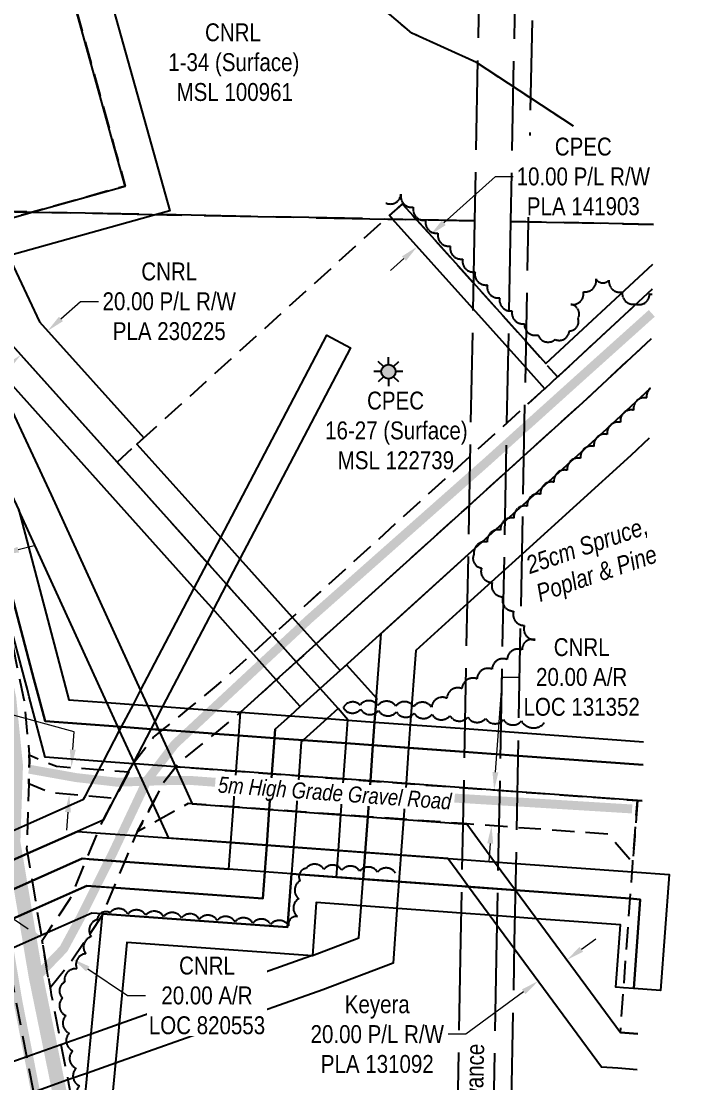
# Model space of a CAD drawing. Extents: x 405326 to 424052, y 6044755 to 6062236.
# Drawn here: x 412482 to 412865, y 6057493 to 6058086 of the extents above; entities that cross this region are included whole.
import ezdxf
from ezdxf.enums import TextEntityAlignment as Align

# ---------------------------------------------------------------- set-up
doc = ezdxf.new("R2010")
doc.units = 0
doc.header["$LTSCALE"] = 5
for name, pattern in [('0', [1, 1, 0]), ('foc-ACCESSROAD', [3.75, 2.5, -1.25]), ('foc-UNSURVEYED', [12.5, 10, -2.5]), ('foc-WHEELTRACKS', [2, 0.4, -1.6])]:
    doc.linetypes.add(name, pattern=pattern)
for name, color, linetype in [('AS-ROADS', 254, 'Continuous'), ('C-RW', 13, 'Continuous'), ('C-WS', 13, 'foc-ACCESSROAD'), ('C-WS-S', 13, 'Continuous'), ('F-AR', 190, 'foc-ACCESSROAD'), ('F-RW', 190, 'Continuous'), ('F-WS', 190, 'foc-ACCESSROAD'), ('L-ROAD-T', 7, 'Continuous'), ('L-USEC', 7, 'foc-UNSURVEYED'), ('P-PROPOSED', 10, 'Continuous'), ('T-BUSH', 110, '0'), ('T-BUSH-T', 110, 'Continuous'), ('T-WATER-P3', 160, 'foc-WHEELTRACKS')]:
    doc.layers.add(name, color=color, linetype=linetype)
for name, color, linetype, lineweight in [('C-RW-T', 13, 'Continuous', 9), ('C-WS-T', 13, 'Continuous', 9), ('F-AR-T', 190, 'Continuous', 9), ('F-RW-T', 190, 'Continuous', 9), ('F-WS-T', 190, 'Continuous', 9), ('T-TEXT', 48, 'Continuous', 18)]:
    doc.layers.add(name, color=color, linetype=linetype, lineweight=lineweight)
doc.styles.add('80CG', font='ARIALN.TTF', dxfattribs={"height": 10})
doc.styles.add('80L', font='ARIALN.TTF', dxfattribs={"height": 10})
doc.styles.add('80LS', font='ARIALNI.TTF', dxfattribs={"height": 10})
doc.styles.add('foc-LtypeFont', font='ARIALN.TTF', dxfattribs={"height": 7.35})
doc.linetypes.add('foc-TOPO-flowdirection-NOLINE', pattern='A,0,[">",foc-LtypeFont,S=0.3,R=0,X=0,Y=-0.945],-20,[">",foc-LtypeFont,S=0.3,R=0,X=0,Y=-0.945],0', length=20)
doc.dimstyles.new('Compass 5 000', dxfattribs={"dimscale": 5, "dimtxt": 9, "dimasz": 2, "dimexe": 0.2, "dimexo": 0.0625, "dimgap": 0.5, "dimtad": 0, "dimtih": 1, "dimtoh": 1, "dimzin": 0, "dimdsep": 46, "dimtxsty": '80CG', "dimcen": 0.1, "dimse1": 1, "dimse2": 1, "dimclrd": 256, "dimclrt": 256, "dimaunit": 1, "dimadec": 4, "dimazin": 0, "dimtfac": 0.06, "dimtofl": 0, "dimtmove": 0, "dimatfit": 1, "dimfxl": 0.2, "dimtolj": 1, "dimtzin": 0, "dimlwd": -1, "dimarcsym": 0})

# ---------------------------------------------------------------- blocks, each defined once
blk = doc.blocks.new('*D835')
at = {"layer": 'F-RW-T', "transparency": 16777216}
for p, q in [((412794.88, 6057567.72), (412802.93, 6057573.65)), ((412762.67, 6057544.01), (412730.45, 6057520.28)), ((412730.45, 6057520.28), (412720.45, 6057520.28))]:
    blk.add_line(p, q, dxfattribs=at)
for points in [[(412793.89, 6057569.06), (412795.87, 6057566.38), (412786.83, 6057561.79)], [(412761.69, 6057545.35), (412763.66, 6057542.67), (412770.73, 6057549.94)]]:
    blk.add_solid(points, dxfattribs=at)
at = {"layer": 'F-RW-T', "transparency": 16777216, "insert": (412680.91, 6057520.28), "char_height": 10, "attachment_point": 5, "style": '80CG'}
blk.add_mtext('\\A1;Keyera\\P20.00 P/L R/W\\PPLA 131092', dxfattribs=at)
blk = doc.blocks.new('*D836')
at = {"layer": 'C-RW-T', "transparency": 16777216}
for p, q in [((412718.04, 6057973.51), (412746.89, 6057999.4)), ((412746.89, 6057999.4), (412756.89, 6057999.4)), ((412695.8, 6057953.56), (412688.35, 6057946.89))]:
    blk.add_line(p, q, dxfattribs=at)
for points in [[(412716.92, 6057974.76), (412719.15, 6057972.27), (412710.59, 6057966.84)], [(412694.68, 6057954.8), (412696.91, 6057952.32), (412703.24, 6057960.24)]]:
    blk.add_solid(points, dxfattribs=at)
at = {"layer": 'C-RW-T', "transparency": 16777216, "insert": (412795.98, 6057999.4), "char_height": 10, "attachment_point": 5, "style": '80CG', "bg_fill": 3, "box_fill_scale": 1.1, "bg_fill_color": 256, "bg_fill_true_color": 13158600, "bg_fill_transparency": 0}
blk.add_mtext('\\A1;CPEC\\P10.00 P/L R/W\\PPLA 141903', dxfattribs=at)
blk = doc.blocks.new('*D837')
at = {"layer": 'F-RW-T', "transparency": 16777216}
for p, q in [((412480.37, 6057790.97), (412490.04, 6057793.53)), ((412456.22, 6057784.58), (412432.91, 6057778.4))]:
    blk.add_line(p, q, dxfattribs=at)
for points in [[(412479.95, 6057792.58), (412480.8, 6057789.36), (412470.71, 6057788.41)], [(412455.8, 6057786.19), (412456.65, 6057782.97), (412465.89, 6057787.14)]]:
    blk.add_solid(points, dxfattribs=at)
at = {"layer": 'F-RW-T', "transparency": 16777216, "insert": (412394.14, 6057778.4), "char_height": 10, "attachment_point": 5, "style": '80CG', "bg_fill": 3, "box_fill_scale": 1.1, "bg_fill_color": 256, "bg_fill_true_color": 13158600, "bg_fill_transparency": 0}
blk.add_mtext('\\A1;CNRL\\P5.00 P/L R/W\\PPlan 912 0955\\PPLA 900092', dxfattribs=at)
blk = doc.blocks.new('*D838')
at = {"layer": 'F-AR-T', "transparency": 16777216}
for p, q in [((412746.91, 6057666.69), (412750.79, 6057719.79)), ((412750.79, 6057719.79), (412760.79, 6057719.79)), ((412743.99, 6057626.78), (412743.26, 6057616.8))]:
    blk.add_line(p, q, dxfattribs=at)
for points in [[(412745.25, 6057666.81), (412748.57, 6057666.57), (412746.18, 6057656.71)], [(412742.33, 6057626.9), (412745.66, 6057626.66), (412744.72, 6057636.75)]]:
    blk.add_solid(points, dxfattribs=at)
at = {"layer": 'F-AR-T', "transparency": 16777216, "insert": (412795.06, 6057719.79), "char_height": 10, "attachment_point": 5, "style": '80CG'}
blk.add_mtext('\\A1;CNRL\\P20.00 A/R\\PLOC 131352', dxfattribs=at)
blk = doc.blocks.new('*D839')
at = {"layer": 'F-RW-T', "transparency": 16777216}
for p, q in [((412504.25, 6057919.85), (412515.19, 6057929.65)), ((412515.19, 6057929.65), (412525.19, 6057929.65)), ((412474.47, 6057893.14), (412467.02, 6057886.46))]:
    blk.add_line(p, q, dxfattribs=at)
for points in [[(412503.14, 6057921.09), (412505.37, 6057918.61), (412496.81, 6057913.17)], [(412473.36, 6057894.38), (412475.58, 6057891.89), (412481.91, 6057899.81)]]:
    blk.add_solid(points, dxfattribs=at)
at = {"layer": 'F-RW-T', "transparency": 16777216, "insert": (412564.73, 6057929.65), "char_height": 10, "attachment_point": 5, "style": '80CG'}
blk.add_mtext('\\A1;CNRL\\P20.00 P/L R/W\\PPLA 230225', dxfattribs=at)
blk = doc.blocks.new('GAS')
h = blk.add_hatch(color=255)
h.dxf.hatch_style = 1
edge = h.paths.add_edge_path()
edge.add_arc((0, 0), 0.9, 0, 360)
for p, q in [((0, 0.81), (0, 1.62)), ((-0.81, 0), (-1.62, 0)), ((-0.57, 0.57), (-1.14, 1.14)), ((0.57, 0.57), (1.14, 1.14)), ((1.62, 0), (0.81, 0)), ((-0.57, -0.57), (-1.14, -1.14)), ((0, -0.81), (0, -1.62)), ((1.14, -1.14), (0.57, -0.57))]:
    blk.add_line(p, q)
blk.add_circle((0, 0), 0.8)
blk = doc.blocks.new('*D1109')
at = {"layer": 'F-AR-T', "transparency": 16777216}
for p, q in [((412486, 6057578.95), (412477.68, 6057584.5)), ((412519.25, 6057556.76), (412541.51, 6057541.9)), ((412541.51, 6057541.9), (412551.51, 6057541.9))]:
    blk.add_line(p, q, dxfattribs=at)
for points in [[(412486.92, 6057580.34), (412485.07, 6057577.56), (412494.31, 6057573.4)], [(412520.17, 6057558.14), (412518.32, 6057555.37), (412510.93, 6057562.31)]]:
    blk.add_solid(points, dxfattribs=at)
at = {"layer": 'F-AR-T', "transparency": 16777216, "insert": (412585.81, 6057541.9), "char_height": 10, "attachment_point": 5, "style": '80CG', "bg_fill": 3, "box_fill_scale": 1.1, "bg_fill_color": 256, "bg_fill_true_color": 13158600, "bg_fill_transparency": 0}
blk.add_mtext('\\A1;\\A1;CNRL\\P20.00 A/R\\PLOC 820553', dxfattribs=at)

msp = doc.modelspace()

# ---------------------------------------------------------------- linework, layer by layer
at = {"layer": 'AS-ROADS', "flags": 128}
for points, const_width in [([(412575.752, 6057134.891), (412490.219, 6057552.597), (412477.582, 6057627.64), (412479.054, 6057670.279), (412475.271, 6057707.996), (412452.729, 6057812.485), (412381.961, 6057952.339), (412350.513, 6058034.405)], 8), ([(412486.398, 6057668.353), (412512.699, 6057663.65), (412535.534, 6057661.092), (412561.228, 6057661.885), (412575.875, 6057662.108), (412641.649, 6057657.259), (412823.226, 6057646.122)], 5)]:
    msp.add_lwpolyline(points, dxfattribs=dict(at, const_width=const_width))
msp.add_lwpolyline([(412834.238, 6057922.985, 5, 5, 0), (412793.689, 6057886.555, 5, 5, 0), (412741.922, 6057839.87, 5, 5, 0), (412642.818, 6057752.115, 5, 5, 0), (412567.744, 6057682.192, 5, 5, 0), (412552.382, 6057662.122, 5, 5, 0), (412533.427, 6057621.995, 5, 5, 0), (412515.358, 6057585.752, 5, 5, 0), (412505.738, 6057567.925, 5, 5, 0), (412492.554, 6057554.256, 0, 0, 0)], format="xyseb", dxfattribs=at)
at = {"layer": 'C-RW'}
for points in [[(412834.454, 6057936.559), (412782.251, 6057887.993), (412781.645, 6057887.433), (412774.518, 6057880.807), (412763.804, 6057892.747), (412734.27, 6057925.66), (412689.497, 6057975.553), (412687.728, 6057977.629), (412695.047, 6057984.042), (412703.012, 6057975.287), (412734.549, 6057940.132), (412764.083, 6057907.209), (412775.066, 6057894.967), (412834.721, 6057950.439)], [(412465.22, 6057628.621), (412485.525, 6057637.615), (412516.919, 6057651.519), (412517.944, 6057653.475), (412525.618, 6057668.121), (412527.994, 6057672.655), (412537.036, 6057689.91), (412538.111, 6057691.963), (412544.695, 6057704.527), (412548.748, 6057712.265), (412578.671, 6057769.37), (412586.102, 6057783.551), (412593.563, 6057797.793), (412652.749, 6057910.754), (412666.03, 6057903.796), (412604.248, 6057785.879), (412596.783, 6057771.633), (412589.352, 6057757.451), (412560.997, 6057703.336), (412556.629, 6057695), (412554.393, 6057690.738), (412545.012, 6057672.461), (412544.414, 6057671.384), (412541.884, 6057666.859), (412534.247, 6057652.134), (412527.773, 6057639.929), (412513.523, 6057633.617), (412485.545, 6057621.223), (412466.674, 6057612.863)]]:
    msp.add_lwpolyline(points, dxfattribs=at)
at = {"layer": 'C-WS', "flags": 128}
msp.add_lwpolyline([(412624.257, 6057744.878), (412622.328, 6057743.131), (412621.11, 6057744.49), (412614.43, 6057751.941), (412597.851, 6057770.441), (412587.198, 6057782.329), (412535.605, 6057839.904), (412685.467, 6057975.633), (412694.892, 6057984.171), (412702.854, 6057975.29), (412734.546, 6057939.953), (412764.079, 6057907.021), (412774.968, 6057894.879), (412781.645, 6057887.433), (412763.382, 6057870.893), (412732.679, 6057843.082), (412725.681, 6057836.743), (412624.257, 6057744.878)], close=True, dxfattribs=at)
at = {"layer": 'F-AR', "flags": 128}
for points in [[(415923.264, 6054736.242), (415930.246, 6054734.844), (415953.47, 6054738.365), (415960.494, 6054739.429), (415979.685, 6054746.357), (415992.577, 6054751.01), (416488.77, 6055136.055), (416757.219, 6055346.757), (416839.048, 6055410.983), (416850.896, 6055420.28), (416874.403, 6055438.699), (416899.582, 6055458.416), (416900.238, 6055458.923), (416907.455, 6055464.579), (416928.701, 6055481.221), (416936.574, 6055487.384), (417052.359, 6055578.067), (417062.872, 6055586.366), (417068.057, 6055590.458), (417090.748, 6055608.322), (417115.866, 6055628.138), (417131.641, 6055640.428), (417143.472, 6055649.699), (417159.204, 6055662.043), (417184.341, 6055681.775), (417485.937, 6055918.493), (417501.668, 6055930.841), (417571.347, 6055985.535), (417601.949, 6056009.558), (417692.273, 6056080.461), (417908.501, 6056245.328), (417909.606, 6056246.178), (417933.46, 6056264.371), (417947.157, 6056274.808), (418072.619, 6056370.484), (418140.146, 6056421.996), (418156.114, 6056434.177), (418176.083, 6056449.413), (418182.492, 6056454.267), (418184.051, 6056455.507), (418193.469, 6056441.083), (418195.015, 6056438.715), (418187.05, 6056432.627), (418166.797, 6056417.147), (418150.84, 6056404.95), (418084.818, 6056354.489), (417979.576, 6056274.233), (417945.659, 6056248.379), (417940.91, 6056244.753), (417929.753, 6056236.253), (417764.029, 6056109.985), (417744.662, 6056095.217), (417704.544, 6056064.627), (417601.48, 6055983.726), (417570.877, 6055959.704), (417514.036, 6055915.085), (417498.305, 6055902.736), (417196.801, 6055666.089), (417171.656, 6055646.348), (417155.924, 6055634.003), (417144.088, 6055624.727), (417128.324, 6055612.457), (417103.186, 6055592.644), (417075.206, 6055570.622), (416948.999, 6055471.74), (416941.129, 6055465.574), (416931.924, 6055458.358), (416919.885, 6055448.93), (416912.016, 6055442.764), (416886.839, 6055423.042), (416863.269, 6055404.574), (416851.473, 6055395.314), (416756.746, 6055320.963), (416501.117, 6055120.323), (416074.933, 6054789.596), (416057.462, 6054776.04), (416002.34, 6054733.272), (415981.724, 6054725.831), (415968.832, 6054721.179), (415965.434, 6054719.952), (415953.094, 6054718.081), (415937.053, 6054715.65), (415929.768, 6054714.546), (415922.887, 6054715.922), (415921.458, 6054716.209), (415867.274, 6054727.049), (415774.488, 6054761.356), (415125.885, 6055010.655), (415056.365, 6055037.376), (414897.22, 6055099.804), (414833.542, 6055144.988), (414799.506, 6055179.013), (414690.73, 6055318.716), (414653.998, 6055350.612), (414572.209, 6055403.461), (414529.343, 6055437.123), (414461.949, 6055505.541), (414461.266, 6055506.768), (414370.968, 6055669.477), (414353.996, 6055686.439), (414346.311, 6055690.561), (414316.447, 6055706.582), (414315.436, 6055707.124), (414261.65, 6055720.117), (414255.418, 6055721.622), (414237.829, 6055723.124), (414174.83, 6055728.502), (414074.625, 6055730.496), (414026.072, 6055743.414), (413984.446, 6055781.822), (413898.96, 6055904.499), (413863.652, 6055950.587), (413844.429, 6055967.969), (413774.868, 6056000.798), (413676.108, 6056020.696), (413645.674, 6056033.287), (413531.694, 6056096.775), (413521.651, 6056104.386), (413475.726, 6056139.194), (413442.188, 6056177.797), (413391.404, 6056274.696), (413384.283, 6056288.285), (413380.861, 6056294.813), (413353.016, 6056333.334), (413343.129, 6056347.019), (413328.384, 6056363.989), (413311.047, 6056383.953), (413261.396, 6056424.812), (413189.601, 6056464.66), (413089.305, 6056539.582), (413023.411, 6056611.556), (412888.005, 6056783.881), (412838.506, 6056820.791), (412744.217, 6056876.271), (412714.388, 6056893.824), (412655.947, 6056928.209), (412623.501, 6056964.709), (412599.579, 6057001.404), (412579.181, 6057072.543), (412570.379, 6057101.728), (412553.46, 6057173.76), (412535.278, 6057251.182), (412489.073, 6057487.981), (412485.203, 6057507.818), (412479.237, 6057538.396), (412474.387, 6057567.144), (412471.812, 6057582.408), (412469.249, 6057597.602), (412466.674, 6057612.863), (412465.024, 6057622.645), (412465.22, 6057628.622), (412466.669, 6057672.716), (412463.863, 6057703.474), (412462.413, 6057710.542), (412460.339, 6057720.646), (412452.582, 6057759.104), (412436.625, 6057806.675), (412357.132, 6057970.54), (412352.982, 6057982.197), (412342.721, 6058011.047), (412333.065, 6058042.811), (412328.729, 6058057.121), (412322.438, 6058077.241), (412316.843, 6058100.644), (412283.152, 6058241.579), (412284.045, 6058244.237), (412287.986, 6058256.038), (412291.514, 6058266.47), (412291.962, 6058267.806), (412294.237, 6058274.584), (412308.84, 6058318.093), (412267.435, 6058395.408), (412259.804, 6058409.675), (412255.984, 6058416.807), (412248.536, 6058430.769), (412271.544, 6058430.258), (412278.064, 6058418.064), (412285.652, 6058403.876), (412289.472, 6058396.729), (412297.1, 6058382.462), (412330.546, 6058319.913), (412310.473, 6058260.106), (412304.236, 6058241.541), (412304.067, 6058241.04), (412319.483, 6058176.327), (412324.103, 6058156.861), (412341.687, 6058082.678), (412347.676, 6058062.837), (412352.042, 6058048.357), (412356.417, 6058033.879), (412361.359, 6058017.505), (412374.116, 6057981.779), (412375.286, 6057978.512), (412381.983, 6057964.738), (412393.485, 6057941.087), (412454.989, 6057814.729), (412471.808, 6057764.794), (412481.065, 6057719.204), (412483.126, 6057709.029), (412483.72, 6057706.098), (412486.574, 6057676.285), (412486.677, 6057672.674), (412486.266, 6057660.171), (412485.525, 6057637.616), (412485.078, 6057623.993), (412485.545, 6057621.223), (412488.118, 6057605.962), (412490.679, 6057590.77), (412493.253, 6057575.505), (412494.365, 6057568.778), (412498.341, 6057545.186), (412498.574, 6057543.802), (412498.864, 6057542.226), (412504.262, 6057514.562), (412508.132, 6057494.726), (412554.833, 6057255.385), (412574.098, 6057173.352), (412589.726, 6057106.816), (412598.404, 6057078.055), (412617.974, 6057009.806), (412640.254, 6056975.631), (412668.145, 6056944.236), (412714.829, 6056916.767), (412744.659, 6056899.214), (412849.586, 6056837.474), (412902.088, 6056798.325), (413038.671, 6056624.505), (413102.784, 6056554.476), (413200.487, 6056481.49), (413272.695, 6056441.414), (413325.048, 6056398.331), (413355.337, 6056363.456), (413358.952, 6056359.3), (413378.024, 6056332.84), (413397.26, 6056306.16), (413397.949, 6056305.168), (413399.834, 6056301.571), (413403.614, 6056294.36), (413406.955, 6056287.984), (413458.771, 6056189.119), (413489.197, 6056154.096), (413522.122, 6056129.095), (413542.373, 6056113.718), (413654.392, 6056051.322), (413681.96, 6056039.917), (413781.203, 6056019.922), (413855.644, 6055984.79), (413878.417, 6055964.196), (413915.109, 6055916.304), (413999.608, 6055795.042), (414035.997, 6055761.469), (414077.436, 6055750.443), (414175.229, 6055748.495), (414258.633, 6055741.421), (414316.839, 6055727.36), (414322.628, 6055725.961), (414346.736, 6055713.028), (414366.048, 6055702.667), (414387.091, 6055681.639), (414478.112, 6055517.631), (414489.386, 6055506.181), (414542.696, 6055452.064), (414583.837, 6055419.757), (414666.041, 6055366.64), (414705.314, 6055332.54), (414814.523, 6055192.279), (414846.489, 6055160.321), (414906.798, 6055117.528), (415056.929, 6055058.637), (415063.668, 6055055.994), (415076.468, 6055051.074), (415126.283, 6055031.927), (415781.544, 6054780.069), (415872.736, 6054746.352), (415923.264, 6054736.242)], [(412542.219, 6057666.834), (412534.29, 6057652.068), (412516.56, 6057653.595), (412498.311, 6057655.167), (412486.266, 6057660.171), (412486.677, 6057672.674), (412486.574, 6057676.285), (412501.774, 6057669.97), (412524.574, 6057668.202), (412542.219, 6057666.834)], [(412826.163, 6057650.869), (412824.707, 6057630.925), (412823.614, 6057615.956), (412809.747, 6057632.007), (412758.851, 6057635.728), (412730.934, 6057637.754), (412728.725, 6057637.931), (412635.58, 6057644.731), (412620.605, 6057645.829), (412600.625, 6057647.292), (412577.594, 6057648.979), (412575.395, 6057649.14), (412559.664, 6057640.404), (412546.876, 6057633.274), (412555.533, 6057649.397), (412561.924, 6057661.301), (412568.327, 6057669.636), (412602.124, 6057667.233), (412622.086, 6057665.78), (412637.046, 6057664.687), (412729.111, 6057657.962), (412759.237, 6057655.761), (412826.163, 6057650.869)]]:
    msp.add_lwpolyline(points, close=True, dxfattribs=at)
msp.add_lwpolyline([(412833.918, 6057908.767), (412795.765, 6057873.267), (412762.854, 6057843.459), (412732.15, 6057815.648), (412635.661, 6057728.254), (412624.541, 6057718.184), (412604.595, 6057700.132), (412590.006, 6057688.169), (412570.215, 6057671.965), (412568.327, 6057669.636), (412561.924, 6057661.301), (412555.533, 6057649.397), (412546.876, 6057633.274), (412545.821, 6057631.28), (412539.737, 6057616.668), (412533.694, 6057602.136), (412527.547, 6057587.557), (412527.383, 6057586.958), (412510.141, 6057561.124), (412498.183, 6057546.2), (412494.376, 6057568.783), (412493.745, 6057572.552), (412496.756, 6057577.058), (412509.648, 6057596.375), (412511.078, 6057599.811), (412518.732, 6057618.203), (412524.803, 6057632.793), (412527.773, 6057639.929), (412534.29, 6057652.068), (412542.219, 6057666.834), (412544.579, 6057671.327), (412545.103, 6057672.262), (412555.824, 6057686.004), (412559.403, 6057688.931), (412561.058, 6057690.285), (412575.704, 6057702.264), (412591.203, 6057714.94), (412611.21, 6057733.061), (412622.328, 6057743.131), (412624.257, 6057744.878), (412725.681, 6057836.743), (412732.679, 6057843.082), (412763.382, 6057870.892), (412781.645, 6057887.433), (412782.253, 6057887.984), (412834.453, 6057936.554)], dxfattribs=at)
at = {"layer": 'F-RW'}
for points in [[(412496.461, 6058225.769), (412565.037, 6057980.254), (412557.544, 6057978.156), (412474.95, 6057955.091)], [(412466.339, 6057973.429), (412488.198, 6057979.525), (412540.136, 6057994.025), (412534.62, 6058013.874), (412482.585, 6058201.138)], [(412368.428, 6058088.664), (412377.536, 6058056.052), (412381.566, 6058041.625), (412393.631, 6057998.439), (412395.317, 6057994.85), (412401.712, 6057981.234), (412406.593, 6057970.856), (412412.436, 6057958.381), (412422.64, 6057936.672), (412480.751, 6057813.046), (412508.727, 6057707.157), (412529.861, 6057705.612), (412544.695, 6057704.527), (412552.509, 6057703.956), (412560.997, 6057703.336), (412575.702, 6057702.261), (412604.596, 6057700.143), (412632.194, 6057698.131), (412652.869, 6057696.62), (412664.47, 6057695.776), (412679.429, 6057694.679), (412729.748, 6057691.001), (412759.873, 6057688.799), (412829.581, 6057683.714)], [(412474.981, 6057955.133), (412492.25, 6057918.254), (412550.454, 6057853.352), (412546.723, 6057849.973), (412593.539, 6057797.741), (412604.227, 6057785.826), (412633.445, 6057753.2), (412646.807, 6057738.344), (412660.161, 6057723.461), (412663.718, 6057726.684), (412680.402, 6057708.081), (412679.92, 6057701.442), (412679.429, 6057694.679), (412678.488, 6057681.704), (412677.042, 6057661.765), (412675.594, 6057641.8), (412674.148, 6057621.869), (412673.066, 6057606.924), (412658.104, 6057608.017), (412659.188, 6057622.961), (412660.633, 6057642.89), (412662.082, 6057662.858), (412663.528, 6057682.797), (412664.477, 6057695.871), (412659.017, 6057702.189), (412649.006, 6057713.358), (412635.659, 6057728.255), (412622.327, 6057743.131), (412621.109, 6057744.488), (412614.43, 6057751.941), (412597.851, 6057770.441), (412596.783, 6057771.633), (412587.198, 6057782.328), (412586.102, 6057783.551), (412535.604, 6057839.902), (412534.207, 6057841.461), (412475.397, 6057907.09)], [(411958.46, 6057371.338), (412469.249, 6057597.602), (412488.118, 6057605.962), (412516.17, 6057618.39), (412518.732, 6057618.203), (412520.023, 6057618.109), (412539.737, 6057616.669), (412542.734, 6057616.451), (412598.005, 6057612.415), (412599.125, 6057627.322), (412600.625, 6057647.289), (412602.123, 6057667.227), (412603.622, 6057687.175), (412604.595, 6057700.13), (412624.541, 6057718.184), (412635.66, 6057728.255), (412646.844, 6057738.382), (412732.15, 6057815.648), (412762.854, 6057843.458), (412795.765, 6057873.267), (412833.918, 6057908.767)], [(412475.397, 6057907.09), (412534.208, 6057841.463), (412587.198, 6057782.329), (412597.851, 6057770.441), (412614.429, 6057751.94), (412621.11, 6057744.49), (412635.658, 6057728.259), (412649.007, 6057713.359), (412659.017, 6057702.189), (412652.869, 6057696.62), (412639.542, 6057684.549), (412638.432, 6057683.545), (412637.046, 6057664.685), (412635.58, 6057644.728), (412634.114, 6057624.791), (412633.016, 6057609.85), (412633.016, 6057609.85), (412630.825, 6057580.044), (412527.383, 6057587.569), (412521.446, 6057588.001), (412499.54, 6057578.291), (412493.253, 6057575.505), (412474.387, 6057567.144)], [(412462.743, 6057898.722), (412498.866, 6057821.52), (412548.739, 6057712.252), (412552.509, 6057703.956), (412556.618, 6057694.985), (412558.795, 6057690.412), (412559.391, 6057688.915), (412568.277, 6057669.614), (412577.594, 6057648.98), (412600.625, 6057647.287), (412620.599, 6057645.823), (412635.579, 6057644.72), (412660.633, 6057642.883), (412675.593, 6057641.786), (412728.724, 6057637.864), (412730.933, 6057637.728), (412746.469, 6057616.6), (412758.176, 6057600.7), (412816.698, 6057521.22), (412826.436, 6057520.509)], [(412471.812, 6057582.408), (412490.679, 6057590.77), (412510.668, 6057599.629), (412518.781, 6057603.225), (412535.072, 6057602.035), (412616.989, 6057596.056), (412618.057, 6057610.936), (412619.152, 6057625.885), (412620.597, 6057645.829), (412622.078, 6057665.778), (412623.565, 6057685.717), (412623.926, 6057690.642), (412632.194, 6057698.131), (412637.89, 6057703.29), (412624.54, 6057718.188), (412610.276, 6057734.103), (412603.27, 6057741.92), (412590.305, 6057756.388), (412579.549, 6057768.39), (412462.747, 6057898.727)], [(411965.787, 6057324.044), (412485.203, 6057507.818), (412504.262, 6057514.562), (412521.153, 6057520.54), (412536.77, 6057526.067), (412643.688, 6057564.032), (412644.675, 6057564.182), (412670.685, 6057574.117), (412671.934, 6057591.267), (412671.985, 6057591.968), (412673.067, 6057606.924), (412674.149, 6057621.865), (412675.596, 6057641.803), (412677.042, 6057661.765), (412678.488, 6057681.704), (412679.43, 6057694.679), (412679.925, 6057701.498), (412683.018, 6057744.164), (412731.621, 6057788.186), (412762.324, 6057815.996), (412808.944, 6057858.221), (412833.383, 6057880.977)], [(412833.383, 6057880.977), (412808.944, 6057858.221), (412762.324, 6057815.997), (412731.621, 6057788.187), (412660.197, 6057723.494), (412649.007, 6057713.358), (412637.89, 6057703.29), (412632.194, 6057698.131), (412623.926, 6057690.642), (412623.565, 6057685.717), (412622.089, 6057665.777), (412620.616, 6057645.825), (412619.153, 6057625.879), (412618.059, 6057610.936), (412616.989, 6057596.056), (412535.072, 6057602.035), (412533.694, 6057602.136), (412518.781, 6057603.225), (412511.077, 6057599.81), (412510.668, 6057599.629), (412490.679, 6057590.77), (412471.812, 6057582.408), (412224.07, 6057472.623)], [(412832.847, 6057853.163), (412822.448, 6057843.481), (412761.795, 6057788.529), (412731.091, 6057760.709), (412702.371, 6057734.688), (412699.366, 6057693.222), (412698.426, 6057680.248), (412696.981, 6057660.309), (412695.532, 6057640.318), (412694.088, 6057620.404), (412693.006, 6057605.466), (412691.922, 6057590.511), (412691.872, 6057589.824), (412689.7, 6057559.937), (412650.555, 6057545.13), (412534.687, 6057504.123), (412519.078, 6057498.6), (412508.132, 6057494.726), (412489.073, 6057487.981), (411968.894, 6057303.939)], [(412826.051, 6057500.488), (412815.242, 6057501.283), (412806.056, 6057501.957), (412757.543, 6057567.844), (412731.935, 6057602.623), (412728.144, 6057607.771), (412720.296, 6057618.495), (412674.145, 6057621.84), (412659.185, 6057622.928), (412634.112, 6057624.752), (412619.143, 6057625.851), (412599.124, 6057627.302), (412564.518, 6057629.845), (412559.666, 6057640.406), (412555.538, 6057649.404), (412545.507, 6057671.381), (412545.074, 6057672.329), (412537.037, 6057689.912), (412536.029, 6057692.116), (412529.861, 6057705.612), (412480.751, 6057813.046)], [(412829.33, 6057670.683), (412759.622, 6057675.777), (412729.497, 6057677.978), (412678.488, 6057681.705), (412663.528, 6057682.797), (412639.542, 6057684.549), (412623.565, 6057685.717), (412603.622, 6057687.174), (412590.006, 6057688.17), (412588.475, 6057688.282), (412586.444, 6057688.431), (412561.058, 6057690.285), (412560.242, 6057690.346), (412559.879, 6057690.372), (412558.796, 6057690.427), (412555.047, 6057690.725), (412554.4, 6057690.768), (412542.895, 6057691.613), (412538.111, 6057691.963), (412537.632, 6057691.998), (412536.029, 6057692.116), (412495.379, 6057695.086), (412491.863, 6057708.391), (412489.168, 6057718.585), (412465.667, 6057807.51)], [(412465.667, 6057807.51), (412489.168, 6057718.585), (412491.863, 6057708.391), (412495.379, 6057695.086), (412536.029, 6057692.116), (412537.632, 6057691.998), (412538.111, 6057691.963), (412542.895, 6057691.613), (412554.401, 6057690.771), (412555.047, 6057690.725), (412558.835, 6057690.412), (412559.879, 6057690.372), (412560.242, 6057690.346), (412561.058, 6057690.285), (412586.444, 6057688.431), (412588.475, 6057688.282), (412590.006, 6057688.169), (412603.622, 6057687.175), (412623.565, 6057685.717), (412639.542, 6057684.549), (412663.528, 6057682.797), (412678.488, 6057681.704), (412698.426, 6057680.248), (412729.497, 6057677.978), (412759.622, 6057675.777), (412829.33, 6057670.683)], [(412828.945, 6057650.666), (412826.163, 6057650.869), (412759.236, 6057655.761), (412729.111, 6057657.962), (412696.981, 6057660.309), (412677.042, 6057661.765), (412637.046, 6057664.687), (412622.083, 6057665.779), (412602.123, 6057667.225), (412568.251, 6057669.646), (412545.507, 6057671.38), (412544.54, 6057671.389), (412527.057, 6057672.727), (412495.509, 6057675.032), (412486.591, 6057708.776), (412485.534, 6057712.777), (412483.896, 6057718.964), (412471.808, 6057764.794)], [(412466.674, 6057612.863), (412485.545, 6057621.223), (412513.523, 6057633.617), (412526.391, 6057632.677), (412548.059, 6057631.093), (412599.128, 6057627.363), (412619.118, 6057625.899), (412634.115, 6057624.806), (412728.34, 6057617.924), (412758.465, 6057615.723), (412758.465, 6057615.723), (412823.251, 6057610.99), (412843.858, 6057609.485), (412839.13, 6057544.67), (412824.17, 6057545.762), (412827.807, 6057595.617), (412822.159, 6057596.029), (412758.176, 6057600.705), (412728.051, 6057602.907), (412633.016, 6057609.85), (412618.018, 6057610.943), (412598.005, 6057612.41), (412542.734, 6057616.449), (412520.023, 6057618.108), (412516.17, 6057618.39), (412488.118, 6057605.962), (412469.249, 6057597.602)], [(412515.257, 6057458.208), (412527.435, 6057586.945), (412527.492, 6057587.561), (412630.824, 6057580.044), (412633.015, 6057609.85), (412658.104, 6057608.017), (412673.064, 6057606.924), (412728.051, 6057602.905), (412731.936, 6057602.622), (412758.176, 6057600.7), (412822.159, 6057596.029), (412827.806, 6057595.617), (412827.806, 6057595.617), (412824.173, 6057545.762), (412818.52, 6057546.173), (412814.209, 6057546.486), (412816.749, 6057581.39), (412769.871, 6057584.816), (412757.887, 6057585.692), (412743.635, 6057586.733), (412727.761, 6057587.893), (412646.869, 6057593.803), (412644.685, 6057564.089), (412541.085, 6057571.538), (412528.73, 6057441.355)]]:
    msp.add_lwpolyline(points, dxfattribs=at)
at = {"layer": 'F-RW-T'}
for p, q in [((412510.857, 6057679.291), (412511.63, 6057689.257)), ((412508.142, 6057644.278), (412507.369, 6057634.312))]:
    msp.add_line(p, q, dxfattribs=at)
for points in [[(412509.196, 6057679.42), (412512.518, 6057679.162), (412510.085, 6057669.325)], [(412506.481, 6057644.406), (412509.803, 6057644.149), (412508.915, 6057654.243)]]:
    msp.add_solid(points, dxfattribs=at)
at = {"layer": 'F-WS', "flags": 128}
msp.add_lwpolyline([(412482.585, 6058201.138), (412534.62, 6058013.874), (412540.136, 6057994.025), (412488.198, 6057979.525), (412466.339, 6057973.429), (412446.869, 6057967.994), (412435.532, 6057964.832), (412432.256, 6057963.916), (412412.436, 6057958.381), (412406.593, 6057970.856), (412398.051, 6057951.437), (412395.375, 6057945.349), (412393.485, 6057941.087), (412381.983, 6057964.738), (412384.068, 6057969.423), (412386.751, 6057975.49), (412389.399, 6057981.477), (412395.317, 6057994.85), (412393.631, 6057998.439), (412381.564, 6058041.632), (412377.536, 6058056.051), (412368.428, 6058088.664), (412355.641, 6058134.445), (412355.123, 6058136.3), (412350.262, 6058153.701), (412347.569, 6058163.344), (412332.156, 6058159.076), (412327.351, 6058157.744), (412324.103, 6058156.861), (412319.483, 6058176.327), (412321.972, 6058177), (412326.777, 6058178.331), (412342.192, 6058182.597), (412351.831, 6058185.297), (412361.46, 6058187.993), (412389.05, 6058195.721), (412399.978, 6058198.782), (412404.477, 6058196.247), (412424.628, 6058184.895), (412463.324, 6058195.747), (412482.585, 6058201.138)], close=True, dxfattribs=at)
msp.add_lwpolyline([(412826.436, 6057520.509), (412816.698, 6057521.22), (412822.159, 6057596.029), (412823.251, 6057610.99), (412823.614, 6057615.958), (412824.706, 6057630.925), (412826.163, 6057650.869), (412828.945, 6057650.666)], dxfattribs=at)
at = {"layer": 'L-USEC'}
for p, q in [((412742.964, 6058376.741), (412735.215, 6057974.653)), ((412763.068, 6058376.354), (412755.319, 6057974.265)), ((412765.371, 6057974.056), (412773.121, 6058376.145)), ((412334.355, 6057982.584), (412735.215, 6057974.653)), ((412735.215, 6057974.653), (412334.355, 6057982.584)), ((412735.215, 6057974.653), (412727.466, 6057572.568)), ((412755.319, 6057974.265), (412747.57, 6057572.18)), ((412755.319, 6057974.265), (412835.15, 6057972.684)), ((412835.15, 6057972.684), (412755.319, 6057974.265)), ((412757.623, 6057571.971), (412765.371, 6057974.056)), ((412727.466, 6057572.568), (412719.718, 6057170.48)), ((412747.57, 6057572.18), (412739.822, 6057170.093)), ((412749.874, 6057169.883), (412757.623, 6057571.971))]:
    msp.add_line(p, q, dxfattribs=at)
at = {"layer": 'P-PROPOSED', "const_width": 4.998, "flags": 128}
msp.add_lwpolyline([(412317.816, 6058100.877), (412323.402, 6058077.507), (412329.685, 6058057.415), (412334.022, 6058043.101), (412343.67, 6058011.36), (412353.924, 6057982.532), (412358.056, 6057970.927), (412437.552, 6057807.053), (412453.55, 6057759.363), (412461.319, 6057720.845), (412463.392, 6057710.743), (412464.853, 6057703.62), (412467.67, 6057672.745), (412466.219, 6057628.589), (412466.026, 6057622.713), (412467.659, 6057613.029), (412470.234, 6057597.768), (412472.797, 6057582.574), (412475.373, 6057567.31), (412480.22, 6057538.575), (412486.184, 6057508.009), (412490.054, 6057488.173)], dxfattribs=at)
at = {"layer": 'T-BUSH', "flags": 128}
for points in [[(412685.785, 6057984.585, 0.520567), (412694.138, 6057989.523, 0.5205671), (412701.034, 6057982.287, 0.5205671), (412707.93, 6057975.051, 0.5205671), (412714.826, 6057967.815, 0.5205671), (412721.721, 6057960.579, 0.5205671), (412728.617, 6057953.342, 0.5205671), (412735.513, 6057946.106, 0.5205671), (412742.409, 6057938.87, 0.5205671), (412749.305, 6057931.634, 0.5205671), (412756.201, 6057924.398, 0.5205671), (412763.096, 6057917.162, 0.5205671), (412770.611, 6057910.964, 0.5205671), (412780.257, 6057908.346, 0.5205671), (412788.218, 6057913.216, 0.5205671), (412793.061, 6057920.036, 0.5205671), (412789.03, 6057927.967, 0.5205671), (412796.057, 6057935.076, 0.5205671), (412803.085, 6057942.184, 0.5205671), (412810.328, 6057941.591, 0.5205671), (412817.74, 6057934.885, 0.5205671), (412825.153, 6057928.179, 0.5205671), (412833.007, 6057933.819, 0.059329), (412834.444, 6057933.691, 0.059329)], [(412833.433, 6057881.195, 0.2547918), (412831.373, 6057875.729, 0.5205671), (412824.053, 6057868.916, 0.5205671), (412816.733, 6057862.103, 0.5205671), (412809.338, 6057855.372, 0.5205671), (412801.898, 6057848.69, 0.5205671), (412794.458, 6057842.009, 0.5205671), (412787.017, 6057835.328, 0.5205671), (412779.577, 6057828.646, 0.5205671), (412772.136, 6057821.965, 0.5205671), (412764.696, 6057815.284, 0.5205671), (412757.256, 6057808.602, 0.5205671), (412749.815, 6057801.921, 0.5205671), (412742.375, 6057795.24, 0.5205671), (412734.934, 6057788.558, 0.5205671), (412739.136, 6057780.719, 0.5205671), (412745.115, 6057772.704, 0.5205671), (412751.094, 6057764.688, 0.5205671), (412757.073, 6057756.673, 0.5205671), (412763.052, 6057748.657, 0.5205671), (412769.031, 6057740.641, 0.5205671), (412761.832, 6057735.01, 0.5205671), (412753.423, 6057729.598, 0.5205671), (412745.014, 6057724.186, 0.5205671), (412736.605, 6057718.774, 0.5205671), (412728.196, 6057713.362, 0.5205671), (412719.787, 6057707.95, 0.5205671), (412711.256, 6057702.979, 0.5205671), (412701.26, 6057703.267, 0.5205671), (412691.264, 6057703.555, 0.5205671), (412681.268, 6057703.843, 0.5205671), (412671.272, 6057704.131, 0.5205671), (412661.926, 6057702.656, 0.5205671), (412671.621, 6057701.832, 0.5205671), (412681.594, 6057701.104, 0.5205671), (412691.567, 6057700.375, 0.5205671), (412701.541, 6057699.647, 0.5205671), (412711.514, 6057698.918, 0.5205671), (412721.488, 6057698.19, 0.5205671), (412731.461, 6057697.462, 0.5205671), (412741.435, 6057696.733, 0.5205671), (412751.408, 6057696.005, 0.5205671), (412761.382, 6057695.276, 0.5205671), (412774.338, 6057694.33)], [(412691.081, 6057610.286, 0.5205671), (412681.095, 6057610.816, 0.5205671), (412671.109, 6057611.346, 0.5205671), (412661.124, 6057611.876, 0.5205671), (412651.138, 6057612.406, 0.5205671), (412641.152, 6057612.936, 0.5205671), (412637.761, 6057605.98, 0.5205671), (412637.029, 6057596.007, 0.5205671), (412636.297, 6057586.034, 0.5205671), (412631.405, 6057580.881, 0.5205671), (412621.431, 6057581.612, 0.5205671), (412611.458, 6057582.344, 0.5205671), (412601.485, 6057583.076, 0.5205671), (412591.512, 6057583.808, 0.5205671), (412581.539, 6057584.54, 0.5205671), (412571.566, 6057585.272, 0.5205671), (412561.592, 6057586.004, 0.5205671), (412551.619, 6057586.736, 0.5205671), (412541.646, 6057587.468, 0.5205671), (412531.673, 6057588.2, 0.5205671), (412524.379, 6057584.2, 0.5205671), (412521.165, 6057574.742, 0.5205671), (412518.106, 6057565.222, 0.5205671), (412513.166, 6057556.796, 0.5205671), (412506.398, 6057549.434, 0.5205671), (412505.079, 6057540.527, 0.5205671), (412506.974, 6057530.709, 0.5205671), (412508.87, 6057520.89, 0.5205671), (412510.768, 6057511.072, 0.5205671), (412512.675, 6057501.255, 0.5205671), (412514.583, 6057491.439, 0.5205671), (412516.49, 6057481.623, 0.5205671), (412518.397, 6057471.806, 0.5205671), (412520.304, 6057461.99, 0.5205671), (412522.212, 6057452.173, 0.5205671), (412524.119, 6057442.357, 0.5205671), (412526.026, 6057432.54, 0.5205671), (412527.933, 6057422.724, 0.5205671), (412529.84, 6057412.907, 0.5205671), (412531.748, 6057403.091, 0.5205671), (412533.655, 6057393.275, 0.5205671), (412535.562, 6057383.458, 0.5205671), (412537.469, 6057373.642, 0.5205671), (412539.377, 6057363.825, 0.5205671), (412541.284, 6057354.009, 0.5205671), (412543.191, 6057344.192, 0.5205671), (412545.098, 6057334.376, 0.5205671), (412547.006, 6057324.559, 0.5205671), (412548.913, 6057314.743, 0.5205671), (412550.312, 6057307.54, 0.5205671)]]:
    msp.add_lwpolyline(points, format="xyb", dxfattribs=at)
at = {"layer": 'T-WATER-P3', "flags": 128}
msp.add_lwpolyline([(412790.412, 6058027.476), (412736.387, 6058063.099), (412700.274, 6058079.454), (412672.604, 6058103.092), (412652.672, 6058133.473), (412621.288, 6058202.6), (412615.556, 6058243.885), (412634.018, 6058280.146), (412638.589, 6058324.842), (412628.872, 6058364.442), (412615.305, 6058401.266), (412593.641, 6058429.201), (412546.975, 6058483.986), (412538.372, 6058524.572), (412548.051, 6058607.914), (412581.758, 6058666.174), (412591.608, 6058676.173)], dxfattribs=at)
at = {"layer": 'T-WATER-P3', "linetype": 'foc-TOPO-flowdirection-NOLINE', "flags": 128}
msp.add_lwpolyline([(412790.412, 6058027.476), (412736.387, 6058063.099), (412700.274, 6058079.454), (412672.604, 6058103.092), (412652.672, 6058133.473), (412621.288, 6058202.6), (412615.556, 6058243.885), (412634.018, 6058280.146), (412638.589, 6058324.842), (412628.872, 6058364.442), (412615.305, 6058401.266), (412593.641, 6058429.201), (412546.975, 6058483.986), (412538.372, 6058524.572), (412548.051, 6058607.914), (412581.758, 6058666.174), (412591.608, 6058676.173)], dxfattribs=at)

# ---------------------------------------------------------------- block references
at = {"layer": 'C-WS-S', "color": 2, "xscale": 4.997755000000072, "yscale": 4.997755000000072, "zscale": 4.997755000000072}
msp.add_blockref('GAS', (412687.177, 6057890.434), dxfattribs=at)

# ---------------------------------------------------------------- texts
at = {"layer": 'C-WS-T', "insert": (412648.992, 6057879.253), "char_height": 10, "attachment_point": 1, "style": '80L'}
msp.add_mtext_dynamic_manual_height_columns('\\pi26.23465;CPEC\\P\\pi2.80013;16-27 (Surface)\\P\\pi9.83628;MSL 122739', width=83.26739, gutter_width=49.978, heights=[0], dxfattribs=at)
at = {"layer": 'F-WS-T', "insert": (412563.514, 6058084.969), "char_height": 10, "attachment_point": 1, "style": '80L'}
msp.add_mtext_dynamic_manual_height_columns('\\pi21.21303;CNRL\\P\\pi0.66392;1-34 (Surface)\\P\\pi5.31603;MSL 100961', width=72.62387, gutter_width=49.978, heights=[0], dxfattribs=at)
at = {"layer": 'L-ROAD-T', "style": '80L'}
msp.add_text('Theoretic Government Road Allowance', height=9.99551, rotation=88.813918, dxfattribs=at).set_placement((412733.566, 6057415.092), align=Align.MIDDLE_CENTER)
at = {"layer": 'T-BUSH-T', "insert": (412796.369, 6057798.193), "char_height": 10, "width": 69.86126, "attachment_point": 2, "rotation": 18.851193, "style": '80LS'}
msp.add_mtext('25cm Spruce, \\PPoplar & Pine', dxfattribs=at)

# ---------------------------------------------------------------- dimensions: what is measured, and where the dimension line sits
at = {"layer": 'F-AR-T'}
dim = msp.add_linear_dim(base=(412746.181, 6057656.715), p1=(412738.792, 6057637.184), p2=(412740.251, 6057657.148), angle=85.820693, text='CNRL\\P20.00 A/R\\PLOC 131352', dimstyle='Compass 5 000', dxfattribs=at)
dim.commit()
dim.dimension.update_dxf_attribs({"geometry": '*D838', "text_midpoint": (412795.06, 6057719.786), "dimtype": 161})
at = {"layer": 'F-RW-T'}
for base, p1, p2, angle, text, picture, middle in [((412496.809, 6057913.17), (412487.216, 6057893.9), (412502.111, 6057907.258), 41.886127, 'CNRL\\P20.00 P/L R/W\\PPLA 230225', '*D839', (412564.727, 6057929.652)), ((412770.727, 6057549.938), (412788.603, 6057559.377), (412772.505, 6057547.523), 216.365093, 'Keyera\\P20.00 P/L R/W\\PPLA 131092', '*D835', (412680.912, 6057520.282))]:
    dim = msp.add_linear_dim(base=base, p1=p1, p2=p2, angle=angle, text=text, dimstyle='Compass 5 000', dxfattribs=at)
    dim.commit()
    dim.dimension.update_dxf_attribs({"geometry": picture, "text_midpoint": middle, "dimtype": 161})

# ---------------------------------------------------------------- next in the draw order: texts
at = {"layer": 'T-TEXT', "insert": (412657.496, 6057659.535), "char_height": 9, "width": 131.25303, "attachment_point": 2, "rotation": 355.821529, "style": '80LS', "bg_fill": 3, "box_fill_scale": 1.15, "bg_fill_color": 256, "bg_fill_true_color": 256, "bg_fill_transparency": 0}
msp.add_mtext('5m High Grade Gravel Road', dxfattribs=at)

# ---------------------------------------------------------------- next in the draw order: dimensions: what is measured, and where the dimension line sits
at = {"layer": 'C-RW-T'}
dim = msp.add_linear_dim(base=(412710.592, 6057966.837), p1=(412716.701, 6057945.239), p2=(412724.052, 6057951.834), angle=41.895644, text='CPEC\\P10.00 P/L R/W\\PPLA 141903', dimstyle='Compass 5 000', override={"dimtfill": 1}, dxfattribs=at)
dim.commit()
dim.dimension.update_dxf_attribs({"geometry": '*D836', "text_midpoint": (412795.981, 6057999.405), "dimtype": 161})
at = {"layer": 'F-AR-T', "color": 3}
dim = msp.add_linear_dim(base=(412510.932, 6057562.309), p1=(412500.623, 6057582.852), p2=(412517.24, 6057571.762), angle=326.281171, text='\\A1;CNRL\\P20.00 A/R\\PLOC 820553', dimstyle='Compass 5 000', override={"dimtfill": 1}, dxfattribs=at)
dim.commit()
dim.dimension.update_dxf_attribs({"geometry": '*D1109', "text_midpoint": (412585.814, 6057541.9), "dimtype": 161})
at = {"layer": 'F-RW-T'}
dim = msp.add_linear_dim(base=(412465.891, 6057787.136), p1=(412475.281, 6057771.133), p2=(412470.467, 6057769.858), angle=194.833163, text='CNRL\\P5.00 P/L R/W\\PPlan 912 0955\\PPLA 900092', dimstyle='Compass 5 000', override={"dimtfill": 1}, dxfattribs=at)
dim.commit()
dim.dimension.update_dxf_attribs({"geometry": '*D837', "text_midpoint": (412394.144, 6057778.403), "dimtype": 161})

# ---------------------------------------------------------------- next in the draw order: linework, layer by layer
msp.add_line((412511.63, 6057689.257), (412441.3, 6057708.398), dxfattribs=at)

doc.saveas('drawing.dxf')
